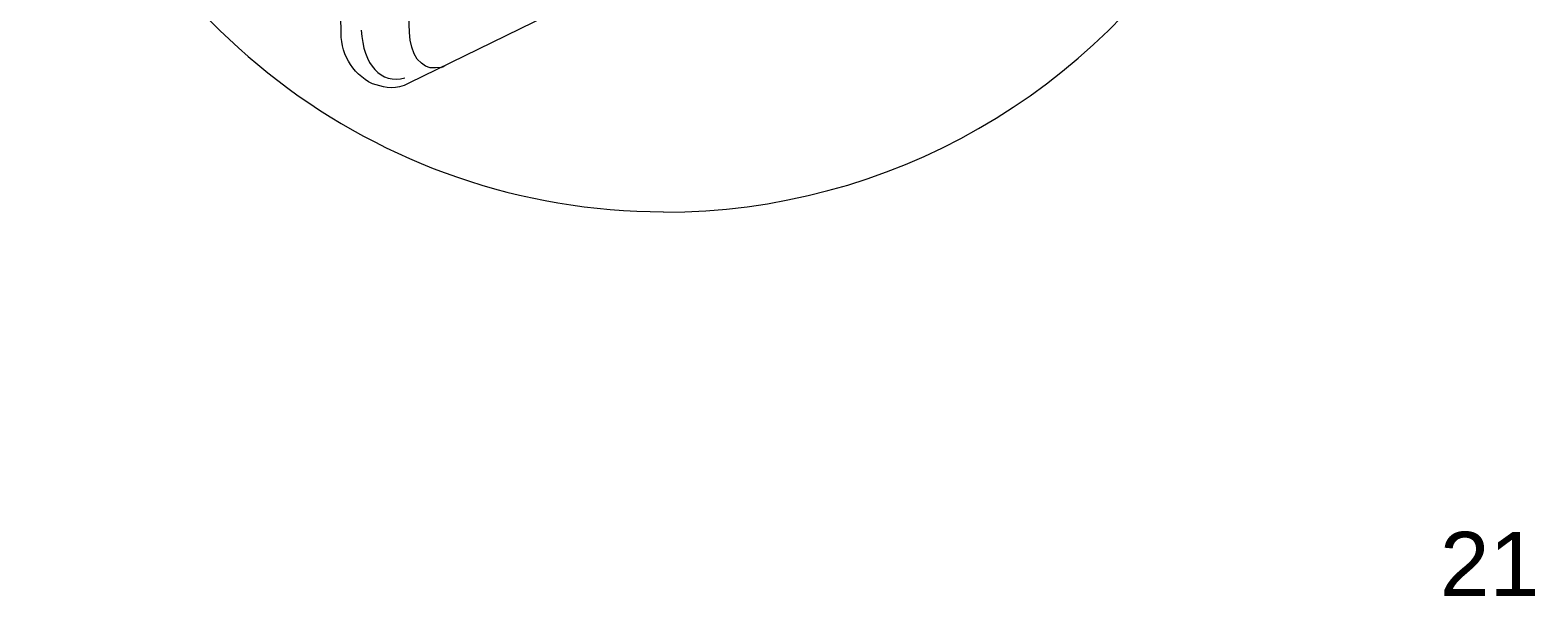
# Model space of a CAD drawing. Header units: metres. Extents: x -8.4 to 7.9, y -3.9 to 2.
# Drawn here: x 5.6676 to 5.9182, y -2.9879 to -2.8936 of the extents above; entities that cross this region are included whole.
import ezdxf

# ---------------------------------------------------------------- set-up
doc = ezdxf.new("R2010")
doc.units = ezdxf.units.M
doc.header["$MEASUREMENT"] = 0
doc.layers.add('PDF20_Geometry_Num_Penna__7', color=7, linetype='Continuous', lineweight=18)
doc.layers.add('PDF20_Text_Num_Penna__7', color=7, linetype='Continuous', lineweight=18)
doc.styles.add('GENERATED_STYLE_2', font='')
doc.styles.get('GENERATED_STYLE_2').set_extended_font_data('Arial')

msp = doc.modelspace()

# ---------------------------------------------------------------- linework, layer by layer
at = {"layer": 'PDF20_Geometry_Num_Penna__7', "color": 7, "linetype": 'Continuous', "lineweight": 18, "flags": 128}
for points in [[(5.735964765674478, -2.899852579144333), (5.735089084589189, -2.899931509582292), (5.734207446489716, -2.899931509582292), (5.733440480913315, -2.899617277084), (5.732744999507142, -2.89915709773816), (5.73206143212934, -2.898470551853265), (5.731564021444839, -2.897587424500244), (5.731176815522773, -2.896467505833345), (5.730859604517389, -2.895323759109703), (5.730761313783325, -2.894023640763687), (5.729418007084464, -2.860655425802845)], [(5.735965063525187, -2.899852728069687), (5.73616313424686, -2.899733587785974), (5.736352269447254, -2.899733587785974), (5.736468431223874, -2.899617426009355), (5.736651609410082, -2.899535517064302), (5.736849680131755, -2.899428290808961)]]:
    msp.add_lwpolyline(points, dxfattribs=at)
msp.add_lwpolyline([(5.753757324569492, -2.891184378877459), (5.730679851614337, -2.902493323532826), (5.729877143952822, -2.902880529454892), (5.729102732108689, -2.903069664655286), (5.728413207716701, -2.903176890910627), (5.727722194071169, -2.903261778362773), (5.727035648186274, -2.903176890910627), (5.726459307063813, -2.903069664655286), (5.72458389007282, -2.902575381403233, -0.306813177210942), (5.719408733999049, -2.893447746417291), (5.718215841908375, -2.865075977104651)], format="xyb", dxfattribs=at)
at = {"layer": 'PDF20_Geometry_Num_Penna__7', "color": 7, "linetype": 'Continuous', "lineweight": 18}
for centre, radius, start, end in [((5.773089489834974, -2.818382343774294), 0.1054993421408821, 119.8835169014342, 269.9998356188079), ((5.773173013219968, -2.818467321676219), 0.1054949424831685, 269.9745258879746, 329.5396758167835)]:
    msp.add_arc(centre, radius, start, end, dxfattribs=at)
msp.add_ellipse((5.732261033058605, -2.886488383273692), major_axis=(0.00530247320883221, 0.01507237181166315), ratio=0.5269227626989642, start_param=2.23921910441131, end_param=3.48953337567208, dxfattribs=at)

# ---------------------------------------------------------------- texts
at = {"layer": 'PDF20_Text_Num_Penna__7', "color": 7, "linetype": 'Continuous', "lineweight": 18, "insert": (5.902331364298806, -2.987870388411123), "char_height": 0.01066037938982304, "attachment_point": 7, "style": 'GENERATED_STYLE_2'}
msp.add_mtext('\\A1;{\\pql;\\fArial|b0|i0|c0|p34;21}', dxfattribs=at)

doc.saveas('drawing.dxf')
